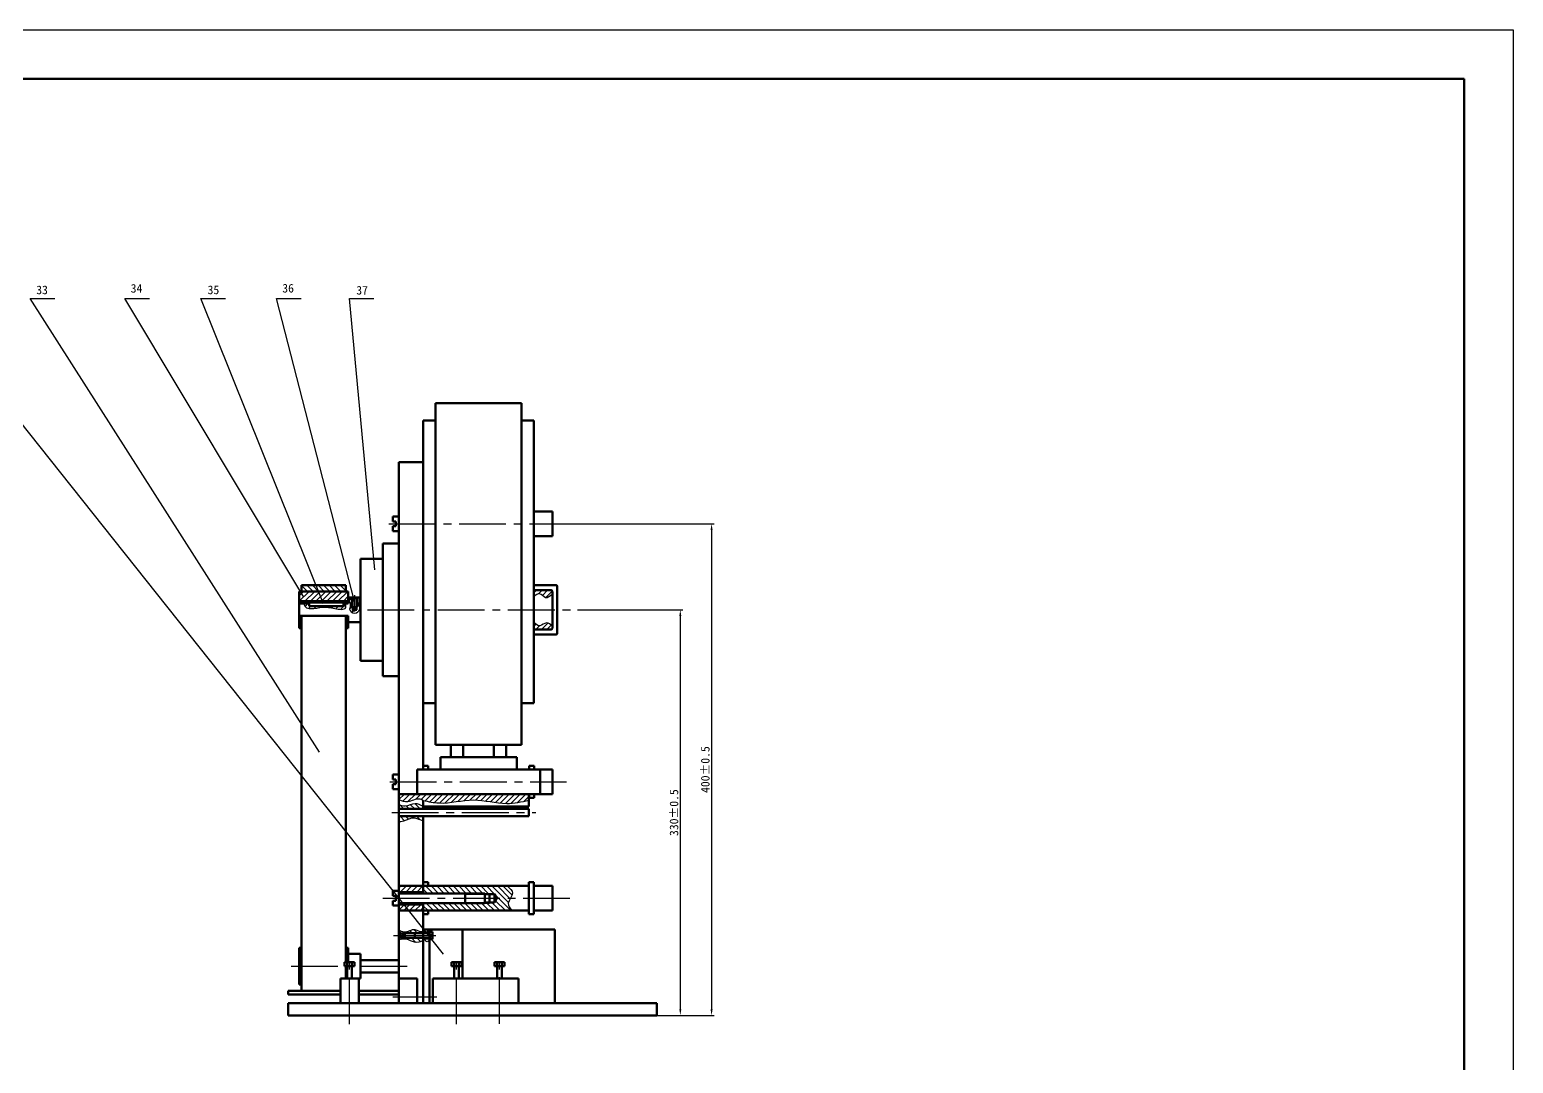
# Model space of a CAD drawing. Header units: millimetres. Extents: x 4600 to 5789, y 1630 to 2471.
# Drawn here: x 5185 to 5789, y 2050 to 2471 of the extents above; entities that cross this region are included whole.
import ezdxf

# ---------------------------------------------------------------- set-up
doc = ezdxf.new("R2010")
doc.units = ezdxf.units.MM
doc.linetypes.add('CENTER2', pattern=[28.575, 19.05, -3.175, 3.175, -3.175])
doc.linetypes.add('DASHED2', pattern=[9.525, 6.35, -3.175])
doc.layers.add('csx', color=7, linetype='Continuous', lineweight=50)
doc.layers.add('dhx', color=1, linetype='CENTER2')
doc.layers.add('xx', color=3, linetype='DASHED2')
doc.styles.add('2.5', font='simfang.ttf')
doc.styles.get("Standard").update_dxf_attribs({"font": 'arial.ttf'})
doc.dimstyles.new('ISO-25', dxfattribs={"dimtxt": 3.5, "dimasz": 2.5, "dimexe": 1, "dimexo": 0, "dimtad": 1, "dimtoh": 1, "dimdec": 0, "dimtxsty": 'Standard', "dimcen": 0, "dimadec": 0, "dimazin": 0, "dimtfac": 1, "dimtdec": 0, "dimtmove": 0, "dimatfit": 3, "dimfxl": 1, "dimarcsym": 0})
pattern_1 = [(45, (3432.0042, 1244.2548), (-1.122532, 1.122532), [])]
pattern_2 = [(135, (3432.0042, 1244.2548), (-1.122532, -1.122532), [])]

# ---------------------------------------------------------------- blocks, each defined once
blk = doc.blocks.new('*D16')
at = {"color": 0, "lineweight": -2, "transparency": 16777216}
for p, q in [((5408.25, 2235), (5451.1, 2235)), ((5450.1, 2232.5), (5450.1, 2072.5)), ((5440.53, 2070), (5451.1, 2070))]:
    blk.add_line(p, q, dxfattribs=at)
at = {"color": 0, "transparency": 16777216}
for points in [[(5449.68, 2232.5), (5450.51, 2232.5), (5450.1, 2235)], [(5449.68, 2072.5), (5450.51, 2072.5), (5450.1, 2070)]]:
    blk.add_solid(points, dxfattribs=at)
at = {"layer": 'Defpoints', "color": 0, "transparency": 16777216}
for p in [(5408.25, 2235), (5440.53, 2070), (5450.1, 2070)]:
    blk.add_point(p, dxfattribs=at)
at = {"color": 0, "transparency": 16777216, "insert": (5447.54, 2152.5), "char_height": 3.5, "attachment_point": 5, "rotation": 90, "style": '2.5'}
blk.add_mtext('330%%P0.5', dxfattribs=at)
blk = doc.blocks.new('*D17')
at = {"color": 0, "lineweight": -2, "transparency": 16777216}
for p, q in [((5400.47, 2270), (5463.82, 2270)), ((5462.82, 2267.5), (5462.82, 2072.5)), ((5400.47, 2070), (5463.82, 2070))]:
    blk.add_line(p, q, dxfattribs=at)
at = {"color": 0, "transparency": 16777216}
for points in [[(5462.4, 2267.5), (5463.24, 2267.5), (5462.82, 2270)], [(5462.4, 2072.5), (5463.24, 2072.5), (5462.82, 2070)]]:
    blk.add_solid(points, dxfattribs=at)
at = {"layer": 'Defpoints', "color": 0, "transparency": 16777216}
for p in [(5400.47, 2270), (5400.47, 2070), (5462.82, 2070)]:
    blk.add_point(p, dxfattribs=at)
at = {"color": 0, "transparency": 16777216, "insert": (5460.27, 2170), "char_height": 3.5, "attachment_point": 5, "rotation": 90, "style": '2.5'}
blk.add_mtext('400%%P0.5', dxfattribs=at)

msp = doc.modelspace()

# ---------------------------------------------------------------- hatches: boundary and pattern name
h = msp.add_hatch()
h.set_pattern_fill('LINE', color=256, scale=0.5, angle=45)
h.set_pattern_definition(pattern_1)
h.paths.add_polyline_path([(5315.03, 2238.5), (5315.03, 2242.5), (5295.03, 2242.5), (5295.03, 2238.5)])
h = msp.add_hatch()
h.set_pattern_fill('LINE', color=256, scale=0.5, angle=135)
h.set_pattern_definition(pattern_2)
h.paths.add_polyline_path([(5314.03, 2245), (5296.03, 2245), (5296.03, 2242.5), (5314.03, 2242.5)])
h = msp.add_hatch()
h.set_pattern_fill('LINE', color=256, scale=0.5, angle=45)
h.set_pattern_definition(pattern_1)
edge = h.paths.add_edge_path()
edge.add_line((5316.53, 2240), (5315.84, 2240))
edge.add_spline(control_points=[(5315.84, 2240), (5315.59, 2239.45), (5315.2, 2238.58), (5315.73, 2237.8), (5315.81, 2237.5)], knot_values=[0, 0, 0, 0, 3.343669, 5.210337, 5.210337, 5.210337, 5.210337], degree=3, periodic=0)
edge.add_line((5315.81, 2237.5), (5316.53, 2237.5))
edge.add_line((5316.53, 2237.5), (5316.53, 2240))
edge = h.paths.add_edge_path()
edge.add_spline(control_points=[(5319.28, 2237.5), (5319.29, 2237.87), (5319.66, 2238.7), (5319.39, 2239.54), (5319.24, 2240)], knot_values=[24.72563, 24.72563, 24.72563, 24.72563, 27.004343, 29.816221, 29.816221, 29.816221, 29.816221], degree=3, periodic=0)
edge.add_line((5319.24, 2240), (5318.53, 2240))
edge.add_line((5318.53, 2240), (5318.53, 2237.5))
edge.add_line((5318.53, 2237.5), (5319.28, 2237.5))
h = msp.add_hatch()
h.set_pattern_fill('LINE', color=256, scale=0.5, angle=45)
h.set_pattern_definition(pattern_1)
edge = h.paths.add_edge_path()
edge.add_arc((5397.53, 2242.45), 0.5, 0, 90)
edge.add_line((5397.53, 2242.95), (5390.53, 2242.95))
edge.add_line((5390.53, 2242.95), (5390.53, 2240.4))
edge.add_spline(control_points=[(5390.53, 2240.4), (5391.3, 2241.04), (5392.98, 2242.45), (5395.27, 2238.9), (5397.1, 2240.49), (5398.03, 2241.3)], knot_values=[0, 0, 0, 0, 5.107608, 11.07627, 17.178314, 17.178314, 17.178314, 17.178314], degree=3, periodic=0)
edge.add_line((5398.03, 2241.3), (5398.03, 2242.45))
edge = h.paths.add_edge_path()
edge.add_spline(control_points=[(5398.03, 2228.41), (5397.25, 2229.08), (5395.63, 2230.5), (5393.01, 2227.64), (5391.34, 2229.09), (5390.53, 2229.79)], knot_values=[0, 0, 0, 0, 5.344418, 11.22906, 16.801085, 16.801085, 16.801085, 16.801085], degree=3, periodic=0)
edge.add_line((5390.53, 2229.79), (5390.53, 2226.98))
edge.add_line((5390.53, 2226.98), (5397.53, 2226.98))
edge.add_arc((5397.53, 2227.48), 0.5, 270, 360)
edge.add_line((5398.03, 2227.48), (5398.03, 2228.41))
h = msp.add_hatch()
h.set_pattern_fill('LINE', color=256, scale=0.5, angle=45)
h.set_pattern_definition(pattern_1)
edge = h.paths.add_edge_path()
edge.add_spline(control_points=[(5297.03, 2237.5), (5297.15, 2237.01), (5297.46, 2235.71), (5300.79, 2235.21), (5304.71, 2236.48), (5308.82, 2235.63), (5314.31, 2234.68), (5314.02, 2236.91), (5313.95, 2237.5)], knot_values=[0, 0, 0, 0, 2.839367, 7.487476, 17.161822, 27.267837, 36.021258, 39.17896, 39.17896, 39.17896, 39.17896], degree=3, periodic=0)
edge.add_line((5313.95, 2237.5), (5313.03, 2237.5))
edge.add_line((5313.03, 2237.5), (5313.03, 2236.5))
edge.add_line((5313.03, 2236.5), (5299.03, 2236.5))
edge.add_line((5299.03, 2236.5), (5299.03, 2237.5))
edge.add_line((5299.03, 2237.5), (5297.03, 2237.5))
h = msp.add_hatch()
h.set_pattern_fill('ANSI31', color=256, scale=0.5)
edge = h.paths.add_edge_path()
edge.add_line((5316.53, 2236.05), (5316.53, 2237.5))
edge.add_line((5316.53, 2237.5), (5315.81, 2237.5))
edge.add_spline(control_points=[(5315.81, 2237.5), (5315.98, 2236.79), (5314.87, 2235.11), (5317.59, 2232.79), (5320.4, 2235.16), (5319.25, 2236.79), (5319.28, 2237.5)], knot_values=[2.605168, 2.605168, 2.605168, 2.605168, 4.852216, 7.428446, 10.190939, 12.362815, 12.362815, 12.362815, 12.362815], degree=3, periodic=0)
edge.add_line((5319.28, 2237.5), (5318.53, 2237.5))
edge.add_line((5318.53, 2237.5), (5318.53, 2236.05))
edge.add_line((5318.53, 2236.05), (5318.53, 2235))
edge.add_line((5318.53, 2235), (5316.53, 2235))
edge.add_line((5316.53, 2235), (5316.53, 2236.05))
h = msp.add_hatch()
h.set_pattern_fill('LINE', color=256, scale=0.5, angle=45)
h.set_pattern_definition(pattern_1)
edge = h.paths.add_edge_path()
edge.add_line((5335.53, 2160), (5335.53, 2157.85))
edge.add_spline(control_points=[(5335.53, 2157.85), (5336.77, 2157.34), (5339.61, 2156.17), (5343.09, 2158.82), (5345.06, 2157.71), (5345.53, 2157.45)], knot_values=[0, 0, 0, 0, 3.841907, 8.802782, 10.365057, 10.365057, 10.365057, 10.365057], degree=3, periodic=0)
edge.add_spline(control_points=[(5345.53, 2157.45), (5347.64, 2156.98), (5354.4, 2155.5), (5365.79, 2159.13), (5378.02, 2155.28), (5385.52, 2156.86), (5388.53, 2157.5)], knot_values=[0, 0, 0, 0, 6.425888, 20.57173, 34.174373, 43.305095, 43.305095, 43.305095, 43.305095], degree=3, periodic=0)
edge.add_line((5388.53, 2157.5), (5388.53, 2160))
edge.add_line((5388.53, 2160), (5335.53, 2160))
h = msp.add_hatch()
h.set_pattern_fill('LINE', color=256, scale=0.5, angle=135)
h.set_pattern_definition(pattern_2)
edge = h.paths.add_edge_path()
edge.add_spline(control_points=[(5345.53, 2155), (5344.43, 2155.57), (5342.01, 2156.84), (5338.62, 2154.54), (5336.39, 2155.39), (5335.53, 2155.71)], knot_values=[0, 0, 0, 0, 6.984721, 15.435725, 20.762681, 20.762681, 20.762681, 20.762681], degree=3, periodic=0)
edge.add_line((5335.53, 2155.71), (5335.53, 2154))
edge.add_line((5335.53, 2154), (5345.53, 2154))
edge.add_line((5345.53, 2154), (5345.53, 2155))
h = msp.add_hatch()
h.set_pattern_fill('LINE', color=256, scale=0.5, angle=135)
h.set_pattern_definition(pattern_2)
edge = h.paths.add_edge_path()
edge.add_spline(control_points=[(5335.53, 2148.74), (5335.82, 2148.73), (5337.64, 2148.65), (5340.79, 2151.14), (5343.9, 2149.71), (5345.53, 2148.97)], knot_values=[0, 0, 0, 0, 1.753234, 10.845167, 20.781896, 20.781896, 20.781896, 20.781896], degree=3, periodic=0)
edge.add_line((5345.53, 2148.97), (5345.53, 2151))
edge.add_line((5345.53, 2151), (5335.53, 2151))
edge.add_line((5335.53, 2151), (5335.53, 2148.74))
h = msp.add_hatch()
h.set_pattern_fill('LINE', color=256, scale=0.5, angle=45)
h.set_pattern_definition(pattern_1)
h.paths.add_polyline_path([(5345.53, 2122.64), (5335.53, 2122.64), (5335.53, 2120.14), (5345.53, 2120.14)])
h.paths.add_polyline_path([(5345.53, 2115.14), (5335.53, 2115.14), (5335.53, 2112.64), (5345.53, 2112.64)])
h = msp.add_hatch()
h.set_pattern_fill('LINE', color=256, scale=0.5, angle=135)
h.set_pattern_definition(pattern_2)
h.paths.add_polyline_path([(5368.03, 2122.64), (5345.53, 2122.64), (5345.53, 2119.64), (5368.03, 2119.64)])
edge = h.paths.add_edge_path()
edge.add_spline(control_points=[(5380.96, 2117.64), (5381.4, 2118.35), (5382.52, 2120.16), (5380.77, 2121.7), (5379.68, 2122.64)], knot_values=[0, 0, 0, 0, 4.538323, 11.838158, 11.838158, 11.838158, 11.838158], degree=3, periodic=0)
edge.add_line((5379.68, 2122.64), (5368.03, 2122.64))
edge.add_line((5368.03, 2122.64), (5368.03, 2119.64))
edge.add_line((5368.03, 2119.64), (5370.53, 2119.64))
edge.add_line((5370.53, 2119.64), (5372.53, 2119.64))
edge.add_line((5372.53, 2119.64), (5372.53, 2119.34))
edge.add_line((5372.53, 2119.34), (5374.53, 2119.34))
edge.add_line((5374.53, 2119.34), (5375.51, 2117.64))
edge.add_line((5375.51, 2117.64), (5380.96, 2117.64))
edge = h.paths.add_edge_path()
edge.add_spline(control_points=[(5381.52, 2112.64), (5380.76, 2113.63), (5379.5, 2115.25), (5380.55, 2116.98), (5380.96, 2117.64)], knot_values=[11.838158, 11.838158, 11.838158, 11.838158, 18.476148, 22.778326, 22.778326, 22.778326, 22.778326], degree=3, periodic=0)
edge.add_line((5380.96, 2117.64), (5375.51, 2117.64))
edge.add_line((5375.51, 2117.64), (5374.53, 2115.94))
edge.add_line((5374.53, 2115.94), (5372.53, 2115.94))
edge.add_line((5372.53, 2115.94), (5372.53, 2115.64))
edge.add_line((5372.53, 2115.64), (5370.53, 2115.64))
edge.add_line((5370.53, 2115.64), (5368.03, 2115.64))
edge.add_line((5368.03, 2115.64), (5368.03, 2112.64))
edge.add_line((5368.03, 2112.64), (5381.52, 2112.64))
h.paths.add_polyline_path([(5368.03, 2115.64), (5345.53, 2115.64), (5345.53, 2112.64), (5368.03, 2112.64)])
h = msp.add_hatch()
h.set_pattern_fill('LINE', color=256, scale=0.5, angle=135)
h.set_pattern_definition(pattern_2)
edge = h.paths.add_edge_path()
edge.add_spline(control_points=[(5345.53, 2104.1), (5344.57, 2103.59), (5341.73, 2106.04), (5338.45, 2103.11), (5336.26, 2104.4), (5335.53, 2104.41)], knot_values=[5.555631, 5.555631, 5.555631, 5.555631, 12.327717, 21.600676, 26.000521, 26.000521, 26.000521, 26.000521], degree=3, periodic=0)
edge.add_line((5335.53, 2104.41), (5335.53, 2102.5))
edge.add_line((5335.53, 2102.5), (5335.54, 2102.5))
edge.add_line((5335.54, 2102.5), (5336.03, 2103.35))
edge.add_line((5336.03, 2103.35), (5337.03, 2103.35))
edge.add_line((5337.03, 2103.35), (5337.03, 2103.5))
edge.add_line((5337.03, 2103.5), (5338.03, 2103.5))
edge.add_line((5338.03, 2103.5), (5345.53, 2103.5))
edge.add_line((5345.53, 2103.5), (5345.53, 2104.1))
edge = h.paths.add_edge_path()
edge.add_line((5345.53, 2101.5), (5338.03, 2101.5))
edge.add_line((5338.03, 2101.5), (5337.03, 2101.5))
edge.add_line((5337.03, 2101.5), (5337.03, 2101.65))
edge.add_line((5337.03, 2101.65), (5336.03, 2101.65))
edge.add_line((5336.03, 2101.65), (5335.54, 2102.5))
edge.add_line((5335.54, 2102.5), (5335.53, 2102.5))
edge.add_line((5335.53, 2102.5), (5335.53, 2100.72))
edge.add_spline(control_points=[(5335.53, 2100.72), (5336.58, 2100.92), (5338.81, 2101.36), (5341.88, 2099.32), (5344.4, 2099.73), (5345.53, 2100.47)], knot_values=[5.77005, 5.77005, 5.77005, 5.77005, 11.998601, 18.945035, 26.306594, 26.306594, 26.306594, 26.306594], degree=3, periodic=0)
edge.add_line((5345.53, 2100.47), (5345.53, 2101.5))
h = msp.add_hatch()
h.set_pattern_fill('LINE', color=256, scale=0.5, angle=45)
h.set_pattern_definition(pattern_1)
edge = h.paths.add_edge_path()
edge.add_spline(control_points=[(5348.03, 2104.26), (5347.5, 2104.58), (5346.59, 2105.14), (5345.86, 2104.28), (5345.53, 2104.1)], knot_values=[0, 0, 0, 0, 3.187977, 5.555631, 5.555631, 5.555631, 5.555631], degree=3, periodic=0)
edge.add_line((5345.53, 2104.1), (5345.53, 2103.75))
edge.add_line((5345.53, 2103.75), (5348.03, 2103.75))
edge.add_line((5348.03, 2103.75), (5348.03, 2104.26))
edge = h.paths.add_edge_path()
edge.add_line((5348.03, 2101.25), (5345.53, 2101.25))
edge.add_line((5345.53, 2101.25), (5345.53, 2100.47))
edge.add_spline(control_points=[(5345.53, 2100.47), (5345.66, 2100.55), (5346.13, 2100.89), (5346.86, 2099.53), (5347.61, 2100.23), (5348.03, 2100.62)], knot_values=[0, 0, 0, 0, 0.868444, 3.080644, 5.77005, 5.77005, 5.77005, 5.77005], degree=3, periodic=0)
edge.add_line((5348.03, 2100.62), (5348.03, 2101.25))

# ---------------------------------------------------------------- linework, layer by layer
for p, q in [((4600, 2471), (5789, 2471)), ((5789, 2471), (5789, 1630)), ((5353.71, 2094.96), (5141.61, 2361.64)), ((5303.24, 2177.15), (5185.65, 2361.64)), ((5185.65, 2361.64), (5195.65, 2361.64)), ((5296.96, 2240.1), (5224.12, 2361.64)), ((5224.12, 2361.64), (5234.12, 2361.64)), ((5304.91, 2237.43), (5255.06, 2361.64)), ((5255.06, 2361.64), (5265.06, 2361.64)), ((5317.53, 2238.42), (5285.78, 2361.64)), ((5285.78, 2361.64), (5295.78, 2361.64)), ((5325.77, 2251.32), (5315.45, 2361.64)), ((5315.45, 2361.64), (5325.45, 2361.64)), ((5316.83, 2240), (5316.83, 2235.75)), ((5318.23, 2240), (5318.23, 2235.75)), ((5316.53, 2236.05), (5316.53, 2235)), ((5318.53, 2236.05), (5318.53, 2235)), ((5350.53, 2191.27), (5350.53, 2197)), ((5335.53, 2168), (5335.53, 2168)), ((5335.53, 2120.64), (5335.53, 2120.64)), ((5362.53, 2119.34), (5370.53, 2119.34)), ((5370.53, 2119.64), (5372.53, 2119.64)), ((5362.53, 2115.94), (5370.53, 2115.94)), ((5370.53, 2115.64), (5372.53, 2115.64)), ((5338.03, 2103.5), (5337.03, 2103.5)), ((5338.03, 2101.5), (5337.03, 2101.5)), ((5342.03, 2103.35), (5338.03, 2103.35)), ((5342.03, 2101.65), (5338.03, 2101.65)), ((5348.03, 2102.5), (5348.03, 2099.5)), ((5335.53, 2075), (5335.53, 2085)), ((5348.03, 2080.5), (5348.03, 2077.5))]:
    msp.add_line(p, q)
for points in [[(5315.84, 2240), (5315.47, 2238.37), (5315.81, 2237.5), (5315.56, 2235.27), (5317.54, 2233.62), (5319.68, 2235.37), (5319.28, 2237.5), (5319.5, 2238.62), (5319.24, 2240)], [(5398.03, 2241.3), (5395.3, 2239.93), (5392.8, 2241.56), (5390.53, 2240.4)], [(5297.03, 2237.5), (5297.55, 2236.18), (5299.76, 2235.48), (5304.57, 2236.07), (5309.59, 2235.52), (5313.95, 2235.92), (5313.95, 2237.5)], [(5398.03, 2228.41), (5395.68, 2229.68), (5392.99, 2228.48), (5390.53, 2229.79)], [(5335.53, 2157.85), (5339.27, 2156.97), (5344.1, 2158.09), (5345.53, 2157.45)], [(5345.53, 2155), (5342.22, 2156.11), (5338.12, 2155.09), (5335.53, 2155.71)], [(5345.53, 2157.45), (5351.87, 2156.41), (5365.96, 2157.67), (5379.49, 2156.23), (5388.53, 2157.5)], [(5345.53, 2148.97), (5340.71, 2150.19), (5336.4, 2148.74), (5335.53, 2148.74)], [(5379.68, 2122.64), (5381.84, 2119.7), (5380.08, 2115.64), (5381.52, 2112.64)], [(5348.03, 2104.26), (5346.51, 2104.76), (5345.53, 2104.1), (5342.22, 2104.81), (5337.67, 2103.91), (5335.53, 2104.41), (5335.47, 2104.41)], [(5348.03, 2100.62), (5346.82, 2100.02), (5345.92, 2100.66), (5345.53, 2100.47), (5341.91, 2099.79), (5338.63, 2100.95), (5335.53, 2100.72)]]:
    msp.add_spline(points, degree=3)
at = {"layer": 'csx'}
for p, q in [((5769, 2451), (4620, 2451)), ((5769, 1650), (5769, 2451)), ((5350.53, 2319), (5385.53, 2319)), ((5350.53, 2319), (5350.53, 2180)), ((5385.53, 2319), (5385.53, 2180)), ((5345.53, 2312), (5350.53, 2312)), ((5345.53, 2312), (5345.53, 2170)), ((5390.53, 2312), (5385.53, 2312)), ((5390.53, 2312), (5390.53, 2197)), ((5335.53, 2075), (5335.53, 2295)), ((5335.53, 2295), (5345.53, 2295)), ((5335.53, 2272.98), (5333.13, 2272.98)), ((5333.13, 2272.98), (5333.13, 2270.98)), ((5333.13, 2270.98), (5334.33, 2270.98)), ((5334.33, 2268.98), (5334.33, 2270.98)), ((5398.03, 2275), (5390.53, 2275)), ((5398.03, 2270), (5398.03, 2275)), ((5398.03, 2270), (5398.03, 2265)), ((5333.13, 2266.98), (5333.13, 2268.98)), ((5333.13, 2268.98), (5334.33, 2268.98)), ((5333.13, 2266.98), (5335.53, 2266.98)), ((5398.03, 2265), (5390.53, 2265)), ((5329.03, 2208), (5329.03, 2262)), ((5329.03, 2262), (5335.53, 2262)), ((5320.03, 2214.25), (5320.03, 2255.75)), ((5320.03, 2255.75), (5329.03, 2255.75)), ((5315.03, 2242.5), (5295.03, 2242.5)), ((5295.03, 2242.5), (5295.03, 2227.5)), ((5296.03, 2245), (5314.03, 2245)), ((5296.03, 2245), (5296.03, 2242.5)), ((5314.03, 2245), (5314.03, 2242.5)), ((5315.03, 2242.5), (5315.03, 2237.5)), ((5315.03, 2240), (5320.03, 2240)), ((5316.53, 2240), (5316.53, 2236.05)), ((5316.53, 2239.7), (5316.83, 2240)), ((5316.53, 2239.7), (5317.38, 2239.7)), ((5317.38, 2240), (5317.38, 2239.44)), ((5317.38, 2239.44), (5317.68, 2239.44)), ((5317.68, 2239.44), (5317.68, 2240)), ((5318.53, 2239.7), (5317.68, 2239.7)), ((5318.53, 2239.7), (5318.23, 2240)), ((5318.53, 2240), (5318.53, 2236.05)), ((5399.56, 2245), (5390.53, 2245)), ((5390.53, 2242.95), (5397.53, 2242.95)), ((5398.03, 2227.48), (5398.03, 2242.45)), ((5400.06, 2225.5), (5400.06, 2244.5)), ((5315.03, 2238.5), (5295.03, 2238.5)), ((5299.03, 2237.5), (5295.03, 2237.5)), ((5299.03, 2238), (5313.03, 2238)), ((5299.03, 2238), (5299.03, 2236.5)), ((5299.03, 2236.5), (5313.03, 2236.5)), ((5313.03, 2236.5), (5313.03, 2238)), ((5315.03, 2237.5), (5313.03, 2237.5)), ((5316.53, 2237.5), (5315.81, 2237.5)), ((5317.53, 2235.05), (5316.53, 2236.05)), ((5316.53, 2236.05), (5318.53, 2236.05)), ((5318.53, 2235), (5316.53, 2235)), ((5316.83, 2235.75), (5316.83, 2235)), ((5317.53, 2235.05), (5318.53, 2236.05)), ((5318.23, 2235.75), (5318.23, 2235)), ((5319.28, 2237.5), (5318.53, 2237.5)), ((5295.03, 2232.5), (5315.03, 2232.5)), ((5295.03, 2227.5), (5296.03, 2227.5)), ((5296.03, 2232.5), (5296.03, 2080)), ((5314.03, 2232.5), (5314.03, 2091.6)), ((5314.03, 2227.5), (5315.03, 2227.5)), ((5315.03, 2232.5), (5315.03, 2227.5)), ((5315.03, 2230), (5320.03, 2230)), ((5390.53, 2226.98), (5397.53, 2226.98)), ((5399.56, 2225), (5390.53, 2225)), ((5320.03, 2214.25), (5329.03, 2214.25)), ((5329.03, 2208), (5335.53, 2208)), ((5345.53, 2197), (5350.53, 2197)), ((5385.53, 2197), (5390.53, 2197)), ((5350.53, 2180), (5385.53, 2180)), ((5356.78, 2180), (5356.78, 2175)), ((5361.78, 2180), (5361.78, 2175)), ((5374.28, 2180), (5374.28, 2175)), ((5379.28, 2180), (5379.28, 2175)), ((5352.53, 2175), (5383.53, 2175)), ((5352.53, 2175), (5352.53, 2170)), ((5383.53, 2175), (5383.53, 2170)), ((5335.53, 2168), (5333.13, 2168)), ((5333.13, 2168), (5333.13, 2166)), ((5343.03, 2160), (5343.03, 2170)), ((5343.03, 2170), (5352.53, 2170)), ((5345.53, 2171.47), (5347.53, 2171.47)), ((5347.53, 2171.47), (5347.53, 2170)), ((5393.03, 2170), (5352.53, 2170)), ((5390.62, 2171.5), (5388.62, 2171.5)), ((5388.62, 2171.5), (5388.62, 2170)), ((5390.62, 2170), (5390.62, 2171.5)), ((5393.03, 2170), (5393.03, 2160)), ((5398.03, 2170), (5393.03, 2170)), ((5398.03, 2165), (5398.03, 2170)), ((5333.13, 2166), (5334.33, 2166)), ((5333.13, 2162), (5333.13, 2164)), ((5333.13, 2164), (5334.33, 2164)), ((5333.13, 2162), (5335.53, 2162)), ((5334.33, 2164), (5334.33, 2166)), ((5398.03, 2165), (5398.03, 2160)), ((5393.03, 2160), (5335.53, 2160)), ((5345.53, 2157.45), (5345.53, 2154)), ((5388.53, 2155), (5345.53, 2155)), ((5388.53, 2155), (5388.53, 2160)), ((5388.62, 2158.5), (5388.62, 2160)), ((5390.62, 2158.5), (5388.62, 2158.5)), ((5390.62, 2160), (5390.62, 2158.5)), ((5398.03, 2160), (5393.03, 2160)), ((5335.53, 2154), (5388.53, 2154)), ((5388.53, 2151), (5335.53, 2151)), ((5345.53, 2151), (5345.53, 2119.64)), ((5388.53, 2151), (5388.53, 2154)), ((5335.53, 2120.64), (5333.13, 2120.64)), ((5333.13, 2120.64), (5333.13, 2118.64)), ((5335.53, 2122.64), (5388.53, 2122.64)), ((5335.53, 2120.14), (5345.53, 2120.14)), ((5335.53, 2119.64), (5370.53, 2119.64)), ((5345.53, 2124.14), (5347.53, 2124.14)), ((5347.53, 2124.14), (5347.53, 2122.64)), ((5362.53, 2119.64), (5362.53, 2115.64)), ((5370.53, 2115.64), (5370.53, 2119.64)), ((5370.53, 2119.34), (5374.53, 2119.34)), ((5372.53, 2119.64), (5372.53, 2115.64)), ((5374.53, 2119.34), (5374.53, 2115.94)), ((5374.53, 2119.34), (5375.51, 2117.64)), ((5388.53, 2124.14), (5388.53, 2111.14)), ((5388.53, 2124.14), (5390.53, 2124.14)), ((5390.53, 2124.14), (5390.53, 2111.14)), ((5390.53, 2122.64), (5398.03, 2122.64)), ((5398.03, 2122.64), (5398.03, 2112.64)), ((5333.13, 2118.64), (5334.33, 2118.64)), ((5333.13, 2114.64), (5333.13, 2116.64)), ((5333.13, 2116.64), (5334.33, 2116.64)), ((5333.13, 2114.64), (5335.53, 2114.64)), ((5334.33, 2116.64), (5334.33, 2118.64)), ((5335.53, 2115.64), (5370.53, 2115.64)), ((5335.53, 2115.14), (5345.53, 2115.14)), ((5345.53, 2115.64), (5345.53, 2100)), ((5370.53, 2115.94), (5374.53, 2115.94)), ((5374.53, 2115.94), (5375.51, 2117.64)), ((5388.53, 2112.64), (5335.53, 2112.64)), ((5347.53, 2111.14), (5345.53, 2111.14)), ((5347.53, 2112.64), (5347.53, 2111.14)), ((5388.53, 2111.14), (5390.53, 2111.14)), ((5398.03, 2112.64), (5390.53, 2112.64)), ((5336.03, 2103.35), (5335.54, 2102.5)), ((5336.03, 2101.65), (5335.54, 2102.5)), ((5337.03, 2103.35), (5336.03, 2103.35)), ((5336.03, 2103.35), (5336.03, 2101.65)), ((5337.03, 2101.65), (5336.03, 2101.65)), ((5337.03, 2103.5), (5337.03, 2101.5)), ((5338.03, 2103.35), (5337.03, 2103.35)), ((5338.03, 2101.65), (5337.03, 2101.65)), ((5348.03, 2103.5), (5338.03, 2103.5)), ((5338.03, 2103.5), (5338.03, 2101.5)), ((5348.03, 2101.5), (5338.03, 2101.5)), ((5342.03, 2103.5), (5342.03, 2101.5)), ((5345.53, 2105), (5399.03, 2105)), ((5345.53, 2103.75), (5348.03, 2103.75)), ((5345.53, 2101.25), (5348.03, 2101.25)), ((5348.03, 2105), (5348.03, 2075)), ((5349.23, 2104), (5348.03, 2104)), ((5349.23, 2101), (5348.03, 2101)), ((5348.63, 2102.75), (5349.23, 2102.75)), ((5348.63, 2102.75), (5348.63, 2102.25)), ((5348.63, 2102.25), (5349.23, 2102.25)), ((5349.23, 2104), (5349.23, 2102.75)), ((5349.23, 2102.25), (5349.23, 2101)), ((5361.53, 2105), (5361.53, 2085)), ((5399.03, 2105), (5399.03, 2075)), ((5295.03, 2082.5), (5295.03, 2097.5)), ((5295.03, 2097.5), (5296.03, 2097.5)), ((5314.03, 2097.5), (5315.03, 2097.5)), ((5315.03, 2091.6), (5315.03, 2097.5)), ((5320.03, 2095), (5315.03, 2095)), ((5320.03, 2095), (5320.03, 2087.5)), ((5345.53, 2100), (5345.53, 2075)), ((5314.5, 2091.6), (5313.5, 2091.6)), ((5313.5, 2091.6), (5313.5, 2090)), ((5313.5, 2090), (5317.5, 2090)), ((5314.03, 2090), (5314.03, 2085)), ((5315.5, 2091.6), (5314.5, 2091.6)), ((5314.5, 2091.6), (5314.5, 2090)), ((5314.5, 2085), (5314.5, 2090)), ((5315.5, 2091.6), (5316.5, 2091.6)), ((5316.5, 2091.6), (5316.5, 2090)), ((5316.5, 2091.6), (5317.5, 2091.6)), ((5316.5, 2085), (5316.5, 2090)), ((5317.5, 2091.6), (5317.5, 2090)), ((5320.03, 2092.5), (5335.53, 2092.5)), ((5358.03, 2091.6), (5357.03, 2091.6)), ((5357.03, 2091.6), (5357.03, 2090)), ((5357.03, 2090), (5361.03, 2090)), ((5359.03, 2091.6), (5358.03, 2091.6)), ((5358.03, 2091.6), (5358.03, 2090)), ((5358.03, 2085), (5358.03, 2090)), ((5359.03, 2091.6), (5360.03, 2091.6)), ((5360.03, 2091.6), (5360.03, 2090)), ((5360.03, 2091.6), (5361.03, 2091.6)), ((5360.03, 2085), (5360.03, 2090)), ((5361.03, 2091.6), (5361.03, 2090)), ((5375.53, 2091.6), (5374.53, 2091.6)), ((5374.53, 2091.6), (5374.53, 2090)), ((5374.53, 2090), (5378.53, 2090)), ((5376.53, 2091.6), (5375.53, 2091.6)), ((5375.53, 2091.6), (5375.53, 2090)), ((5375.53, 2085), (5375.53, 2090)), ((5376.53, 2091.6), (5377.53, 2091.6)), ((5377.53, 2091.6), (5377.53, 2090)), ((5377.53, 2091.6), (5378.53, 2091.6)), ((5377.53, 2085), (5377.53, 2090)), ((5378.53, 2091.6), (5378.53, 2090)), ((5296.03, 2082.5), (5295.03, 2082.5)), ((5311.78, 2075), (5311.78, 2085)), ((5311.78, 2085), (5315.03, 2085)), ((5320.03, 2085), (5315.03, 2085)), ((5319.28, 2075), (5319.28, 2085)), ((5320.03, 2087.5), (5335.53, 2087.5)), ((5320.03, 2085), (5320.03, 2087.5)), ((5343.03, 2085), (5335.53, 2085)), ((5343.03, 2075), (5343.03, 2085)), ((5384.31, 2085), (5349.46, 2085)), ((5349.46, 2085), (5349.46, 2075)), ((5384.31, 2075), (5384.31, 2085)), ((5311.78, 2080), (5290.53, 2080)), ((5290.53, 2080), (5290.53, 2078.53)), ((5290.53, 2078.53), (5311.78, 2078.53)), ((5319.28, 2080), (5335.53, 2080)), ((5319.28, 2078.53), (5335.53, 2078.53)), ((5290.53, 2075), (5440.53, 2075)), ((5290.53, 2075), (5290.53, 2070)), ((5440.53, 2075), (5440.53, 2070)), ((5290.53, 2070), (5440.53, 2070))]:
    msp.add_line(p, q, dxfattribs=at)
for centre, start, end in [((5397.53, 2242.45), 0, 90), ((5399.56, 2244.5), 0, 90), ((5397.53, 2227.48), 270, 0), ((5399.56, 2225.5), 270, 0)]:
    msp.add_arc(centre, 0.5, start, end, dxfattribs=at)
at = {"layer": 'dhx'}
for p, q in [((5331.54, 2270), (5400.47, 2270)), ((5317.53, 2240.91), (5317.53, 2234.31)), ((5322.82, 2235), (5408.25, 2235)), ((5331.85, 2165), (5403.73, 2165)), ((5335.53, 2165), (5335.53, 2165)), ((5332.67, 2152.5), (5391.38, 2152.5)), ((5329.07, 2117.64), (5405.18, 2117.64)), ((5335.53, 2117.64), (5335.53, 2117.64)), ((5333.42, 2102.5), (5350.59, 2102.5)), ((5291.77, 2090), (5338.94, 2090)), ((5315.53, 2066.42), (5315.53, 2093.73)), ((5359.03, 2066.42), (5359.03, 2093.58)), ((5376.53, 2066.51), (5376.53, 2093.16)), ((5333.15, 2077.5), (5350.98, 2077.5))]:
    msp.add_line(p, q, dxfattribs=at)
at = {"layer": 'xx'}
msp.add_line((5290.53, 2070), (5440.53, 2070), dxfattribs=at)

# ---------------------------------------------------------------- texts
at = {"char_height": 3.5, "attachment_point": 1, "style": '2.5'}
for s, width, insert in [('\\pi1.6097;33', 7.7195, (5186.44, 2366.88)), ('\\pi1.2872;34', 7.2144, (5225.18, 2367.52)), ('\\pi1.6306;35', 7.7612, (5256.13, 2366.9)), ('\\pi1.3053;36', 7.1705, (5286.84, 2367.57)), ('\\pi1.7807;37', 8.0814, (5316.47, 2366.74))]:
    msp.add_mtext_dynamic_manual_height_columns(s, width=width, gutter_width=12.5, heights=[0], dxfattribs=dict(at, insert=insert))

# ---------------------------------------------------------------- dimensions: what is measured, and where the dimension line sits
for base, p1, p2, text, picture, middle in [((5462.82, 2070), (5400.47, 2270), (5400.47, 2070), '400%%P0.5', '*D17', (5460.27, 2170)), ((5450.1, 2070), (5408.25, 2235), (5440.53, 2070), '330%%P0.5', '*D16', (5447.54, 2152.5))]:
    dim = msp.add_linear_dim(base=base, p1=p1, p2=p2, angle=90, text=text, dimstyle='ISO-25', override={"dimtxsty": '2.5'})
    dim.commit()
    dim.dimension.update_dxf_attribs({"geometry": picture, "text_midpoint": middle})

doc.saveas('drawing.dxf')
